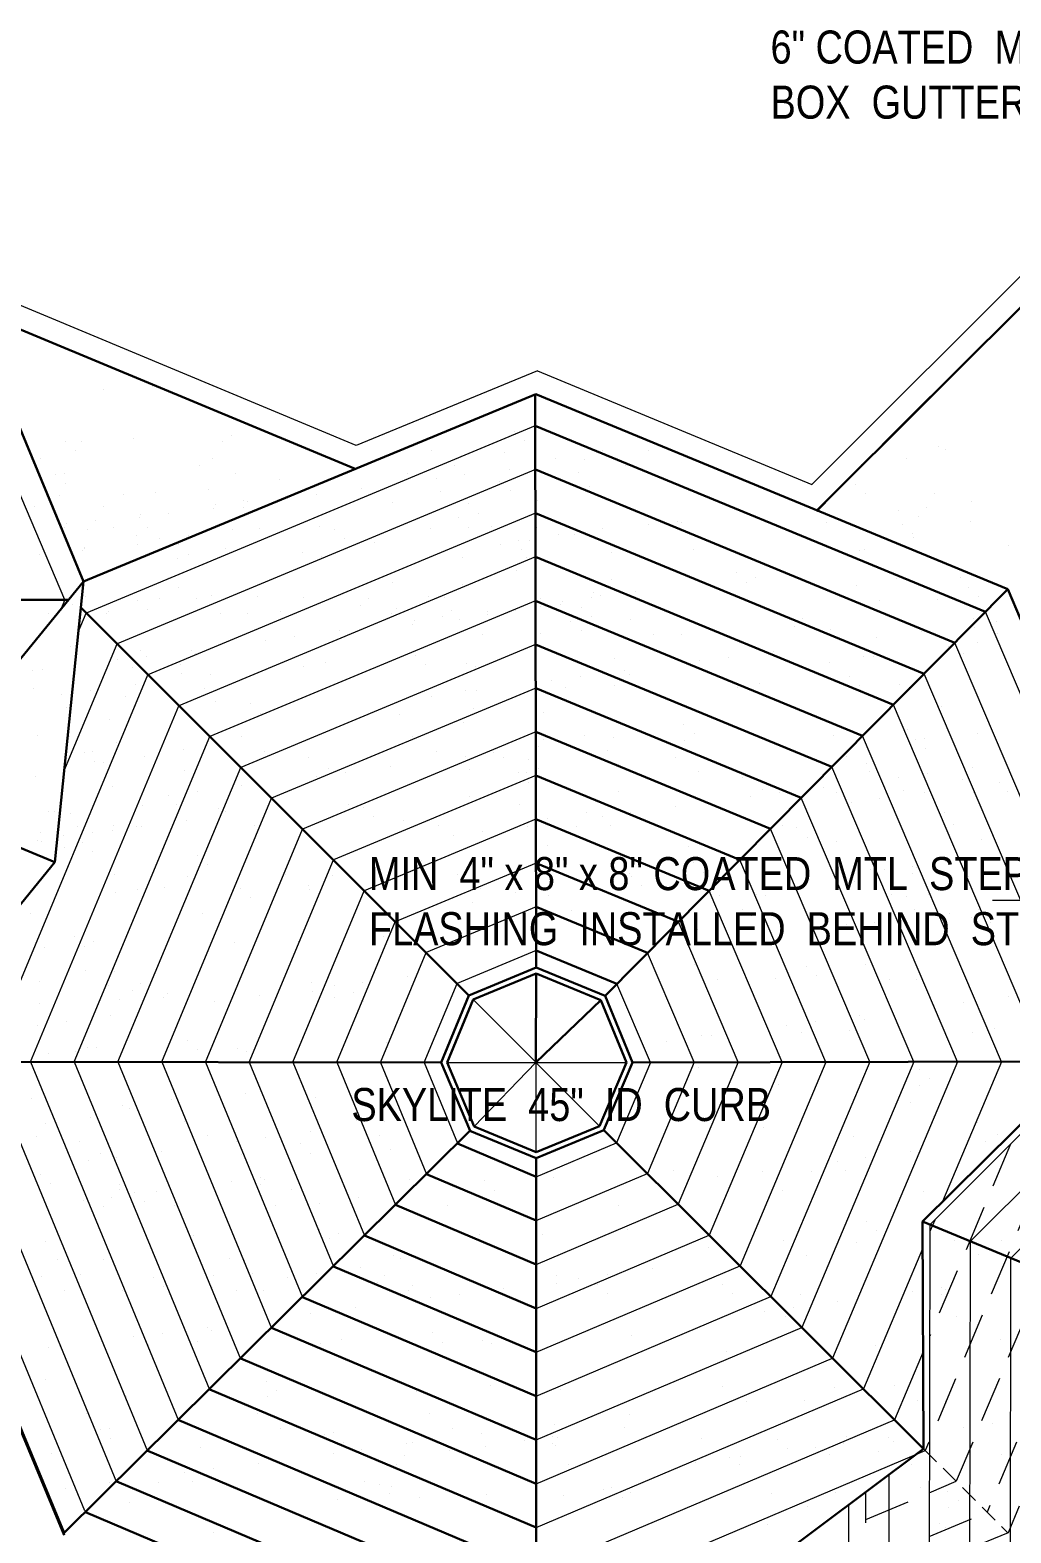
# Model space of a CAD drawing. Header units: inches. Extents: x 12249 to 15396, y 2989 to 4446.
# Drawn here: x 13372.4 to 13639.4, y 3715.7 to 4125.1 of the extents above; entities that cross this region are included whole.
import ezdxf

# ---------------------------------------------------------------- set-up
doc = ezdxf.new("R2010")
doc.units = ezdxf.units.IN
doc.header["$MEASUREMENT"] = 0
doc.linetypes.add('HIDDEN', pattern=[0.375, 0.25, -0.125])
for name, color, linetype, lineweight in [('GUTTER', 7, 'Continuous', 15), ('ROOF LINE', 7, 'Continuous', 30), ('ROOFLINE', 7, 'Continuous', 30)]:
    doc.layers.add(name, color=color, linetype=linetype, lineweight=lineweight)
doc.styles.add('ARCHENT', font='technical.ttf', dxfattribs={"height": 6})
doc.styles.add('ARCHENTLTD', font='technical.ttf', dxfattribs={"height": 0.1875})
doc.dimstyles.new('ARCHENTLTD', dxfattribs={"dimscale": 0.05, "dimtxt": 0.1875, "dimasz": 3, "dimexe": 9, "dimexo": 1, "dimgap": 2.5, "dimtad": 0, "dimdec": 1, "dimzin": 1, "dimdsep": 46, "dimlunit": 4, "dimtxsty": 'ARCHENTLTD', "dimblk": 'ARCHTICK', "dimcen": 6, "dimclrd": 256, "dimclre": 256, "dimclrt": 256, "dimaunit": 1, "dimadec": 0, "dimazin": 0, "dimtfac": 1, "dimtdec": 1, "dimtofl": 0, "dimtmove": 1, "dimatfit": 3, "dimldrblk": 'ARCHTICK', "dimfxl": 1, "dimfrac": 2, "dimtolj": 1, "dimtzin": 0, "dimlwd": 9, "dimlwe": 9, "dimarcsym": 0})

# ---------------------------------------------------------------- blocks, each defined once
blk = doc.blocks.new('_ArchTick')
at = {"color": 0, "linetype": 'ByBlock', "const_width": 0.15}
blk.add_lwpolyline([(-0.5, -0.5), (0.5, 0.5)], dxfattribs=at)

msp = doc.modelspace()

# ---------------------------------------------------------------- linework, layer by layer
at = {"layer": 'GUTTER'}
for p, q in [((13585.26, 4001.37), (13708.09, 4124.18)), ((13461.18, 4011.94), (13360.69, 4053.86)), ((13510.54, 4032.29), (13461.18, 4011.94)), ((13510.54, 4032.29), (13585.26, 4001.37))]:
    msp.add_line(p, q, dxfattribs=at)
at = {"layer": 'ROOF LINE'}
for p, q in [((13586.5, 3994.13), (13710.58, 4118.18)), ((13335.87, 4098.08), (13386.91, 3974.93)), ((13510.06, 4025.96), (13386.91, 3974.93)), ((13510.06, 4025.99), (13638.59, 3972.81)), ((13338.36, 3915.31), (13386.91, 3974.93)), ((13386.91, 3974.93), (13379.11, 3898.45)), ((13642.11, 3964.51), (13638.59, 3972.81)), ((13379.11, 3898.45), (13338.36, 3915.31)), ((13330.6, 3838.91), (13379.11, 3898.45)), ((13491.87, 3862.18), (13510.18, 3869.78)), ((13510.18, 3869.78), (13528.93, 3862.02)), ((13493.02, 3861.03), (13510.18, 3868.16)), ((13510.18, 3868.16), (13527.79, 3860.87)), ((13484.31, 3843.9), (13491.87, 3862.18)), ((13485.93, 3843.89), (13493.02, 3861.03)), ((13527.79, 3860.87), (13534.79, 3843.9)), ((13528.93, 3862.03), (13536.41, 3843.9)), ((13492.17, 3825.3), (13484.3, 3843.9)), ((13493.32, 3826.44), (13485.93, 3843.89)), ((13534.79, 3843.9), (13527.4, 3826.58)), ((13536.42, 3843.9), (13528.58, 3825.51)), ((13615.32, 3800.6), (13659.33, 3844.14)), ((13330.6, 3838.91), (13381.69, 3715.74)), ((13510.18, 3817.83), (13492.16, 3825.29)), ((13510.18, 3819.45), (13493.32, 3826.44)), ((13527.4, 3826.58), (13510.18, 3819.45)), ((13528.63, 3825.46), (13510.18, 3817.83)), ((13615.61, 3738.68), (13615.32, 3800.6)), ((13381.7, 3715.15), (13364.31, 3757.14)), ((13518.36, 3665.83), (13615.58, 3738.63))]:
    msp.add_line(p, q, dxfattribs=at)
at = {"layer": 'ROOF LINE', "color": 93, "lineweight": 9}
for p, q in [((13381.89, 3969.92), (13329.76, 4092.39)), ((13509.95, 4017.33), (13387.67, 3966.31)), ((13509.97, 4005.42), (13396.08, 3957.9)), ((13509.99, 3993.51), (13404.5, 3949.5)), ((13510, 3981.6), (13412.91, 3941.09)), ((13381.89, 3969.92), (13380.88, 3967.52)), ((13510.02, 3969.69), (13421.33, 3932.68)), ((13385.5, 3961.1), (13387.67, 3966.31)), ((13646.44, 3933.87), (13632.49, 3966.66)), ((13381.63, 3923.2), (13396.08, 3957.9)), ((13510.04, 3957.78), (13429.74, 3924.27)), ((13652.53, 3891.49), (13624.13, 3958.21)), ((13360.61, 3844.11), (13404.5, 3949.5)), ((13660.73, 3844.15), (13615.77, 3949.77)), ((13510.06, 3945.86), (13438.15, 3915.86)), ((13372.52, 3844.09), (13412.91, 3941.09)), ((13648.78, 3844.12), (13607.41, 3941.32)), ((13384.43, 3844.07), (13421.33, 3932.68)), ((13510.08, 3933.95), (13446.57, 3907.45)), ((13636.84, 3844.1), (13599.05, 3932.87)), ((13396.33, 3844.05), (13429.74, 3924.27)), ((13510.1, 3922.04), (13454.98, 3899.05)), ((13624.89, 3844.08), (13590.69, 3924.43)), ((13408.24, 3844.03), (13438.15, 3915.86)), ((13612.95, 3844.05), (13582.33, 3915.98)), ((13510.12, 3910.13), (13463.4, 3890.64)), ((13420.15, 3844.01), (13446.57, 3907.45)), ((13601, 3844.03), (13573.97, 3907.53)), ((13432.06, 3843.99), (13454.98, 3899.05)), ((13510.14, 3898.22), (13471.81, 3882.23)), ((13589.06, 3844.01), (13565.61, 3899.09)), ((13443.96, 3843.97), (13463.4, 3890.64)), ((13577.11, 3843.98), (13557.25, 3890.64)), ((13510.15, 3886.31), (13480.23, 3873.82)), ((13705.59, 3888.12), (13617.43, 3799.73)), ((13455.87, 3843.95), (13471.81, 3882.23)), ((13565.17, 3843.96), (13548.89, 3882.19)), ((13710.16, 3877.12), (13628.26, 3795)), ((13467.78, 3843.93), (13480.23, 3873.82)), ((13510.17, 3874.4), (13488.64, 3865.41)), ((13553.22, 3843.94), (13540.53, 3873.75)), ((13479.68, 3843.9), (13488.64, 3865.41)), ((13541.28, 3843.91), (13532.17, 3865.3)), ((13714.72, 3866.12), (13639.27, 3790.46)), ((13336.74, 3844.31), (13387.24, 3721.82)), ((13348.71, 3844.13), (13395.93, 3729.61)), ((13360.61, 3844.11), (13404.37, 3738)), ((13372.52, 3844.09), (13412.81, 3746.39)), ((13384.43, 3844.07), (13421.25, 3754.78)), ((13396.33, 3844.05), (13429.68, 3763.17)), ((13408.24, 3844.03), (13438.12, 3771.56)), ((13420.15, 3844.01), (13446.56, 3779.95)), ((13432.06, 3843.99), (13455, 3788.34)), ((13443.96, 3843.97), (13463.44, 3796.73)), ((13455.87, 3843.95), (13471.88, 3805.12)), ((13467.78, 3843.93), (13480.32, 3813.51)), ((13479.68, 3843.9), (13488.76, 3821.9)), ((13541.28, 3843.91), (13532.06, 3822.04)), ((13553.22, 3843.94), (13540.47, 3813.65)), ((13565.17, 3843.96), (13548.87, 3805.27)), ((13577.11, 3843.98), (13557.28, 3796.88)), ((13589.06, 3844.01), (13565.68, 3788.5)), ((13601, 3844.03), (13574.08, 3780.11)), ((13612.95, 3844.05), (13582.49, 3771.73)), ((13624.89, 3844.08), (13590.89, 3763.34)), ((13636.84, 3844.1), (13620.81, 3806.03)), ((13510.18, 3812.77), (13532.06, 3822.04)), ((13510.18, 3800.82), (13540.47, 3813.65)), ((13510.18, 3788.87), (13548.87, 3805.27)), ((13617.21, 3674.68), (13617.43, 3799.73)), ((13510.18, 3776.92), (13557.28, 3796.88)), ((13628.22, 3679.24), (13628.43, 3795.41)), ((13615.36, 3793.09), (13599.3, 3754.95)), ((13510.18, 3764.98), (13565.68, 3788.5)), ((13639.23, 3683.81), (13639.42, 3790.82)), ((13510.18, 3753.03), (13574.08, 3780.11)), ((13510.18, 3741.08), (13582.49, 3771.73)), ((13510.18, 3729.14), (13590.89, 3763.34)), ((13615.49, 3765.06), (13607.7, 3746.57)), ((13510.18, 3717.19), (13599.3, 3754.95)), ((13510.18, 3705.24), (13607.7, 3746.57)), ((13510.18, 3693.3), (13616.11, 3738.18)), ((13606.2, 3670.11), (13606.31, 3731.73)), ((13595.2, 3665.54), (13595.3, 3723.49))]:
    msp.add_line(p, q, dxfattribs=at)
at = {"layer": 'ROOF LINE', "ltscale": 150}
msp.add_line((13460.86, 4005.58), (13356.09, 4049.28), dxfattribs=at)
at = {"layer": 'ROOF LINE', "color": 93}
for p, q in [((13510.18, 3869.78), (13509.93, 4025.83)), ((13509.95, 4017.33), (13632.49, 3966.66)), ((13509.97, 4005.42), (13624.13, 3958.21)), ((13509.99, 3993.51), (13615.77, 3949.77)), ((13510, 3981.6), (13607.41, 3941.32)), ((13528.93, 3862.03), (13638.47, 3972.7)), ((13233.69, 3969.63), (13382.83, 3969.92)), ((13491.87, 3862.18), (13386.18, 3967.8)), ((13510.02, 3969.69), (13599.05, 3932.87)), ((13510.04, 3957.78), (13590.69, 3924.43)), ((13510.06, 3945.86), (13582.33, 3915.98)), ((13510.08, 3933.95), (13573.97, 3907.53)), ((13510.1, 3922.04), (13565.61, 3899.09)), ((13510.12, 3910.13), (13557.25, 3890.64)), ((13510.14, 3898.22), (13548.89, 3882.19)), ((13510.14, 3898.22), (13548.89, 3882.19)), ((13510.15, 3886.31), (13540.53, 3873.75)), ((13510.17, 3874.4), (13532.17, 3865.3)), ((13484.3, 3843.9), (13334.79, 3844.06)), ((13536.42, 3843.9), (13659.33, 3844.14)), ((13492.2, 3825.33), (13381.69, 3715.74)), ((13528.63, 3825.46), (13615.62, 3738.67)), ((13510.18, 3812.77), (13488.72, 3821.86)), ((13510.18, 3817.83), (13510.18, 3662.41)), ((13510.18, 3800.82), (13480.29, 3813.49)), ((13510.18, 3788.87), (13471.87, 3805.11)), ((13729.16, 3753.38), (13615.32, 3800.6)), ((13510.18, 3776.92), (13463.44, 3796.73)), ((13510.18, 3764.98), (13455.02, 3788.36)), ((13510.18, 3753.03), (13446.59, 3779.98)), ((13510.18, 3741.08), (13438.17, 3771.6)), ((13510.18, 3729.14), (13429.74, 3763.23)), ((13510.18, 3717.19), (13421.32, 3754.85)), ((13510.18, 3705.24), (13412.89, 3746.47)), ((13510.18, 3693.3), (13404.47, 3738.1)), ((13510.18, 3681.35), (13396.04, 3729.72)), ((13510.18, 3669.4), (13387.45, 3721.42))]:
    msp.add_line(p, q, dxfattribs=at)
at = {"layer": 'ROOF LINE', "color": 5}
for p, q in [((13510.18, 3868.16), (13510.13, 3843.89)), ((13510.13, 3843.89), (13527.79, 3860.87))]:
    msp.add_line(p, q, dxfattribs=at)
at = {"layer": 'ROOF LINE', "color": 5, "lineweight": 9}
for p, q in [((13493.02, 3861.03), (13527.4, 3826.58)), ((13485.93, 3843.89), (13534.79, 3843.89))]:
    msp.add_line(p, q, dxfattribs=at)
at = {"layer": 'ROOF LINE', "linetype": 'HIDDEN', "lineweight": 9, "ltscale": 50}
for p, q in [((13691.86, 3844.34), (13638.67, 3715.79)), ((13639.33, 3821.68), (13617.38, 3769.55)), ((13599.87, 3699.71), (13599.91, 3726.9)), ((13638.67, 3715.79), (13599.87, 3699.71))]:
    msp.add_line(p, q, dxfattribs=at)
at = {"layer": 'ROOF LINE', "color": 4, "lineweight": 9}
for p, q in [((13493.32, 3826.44), (13510.13, 3843.89)), ((13510.13, 3843.89), (13510.13, 3819.45))]:
    msp.add_line(p, q, dxfattribs=at)
at = {"layer": 'ROOF LINE', "color": 7, "linetype": 'HIDDEN', "lineweight": 9, "ltscale": 50}
for p, q in [((13660.73, 3844.15), (13616.11, 3738.18)), ((13672.67, 3844.17), (13624.51, 3729.8)), ((13684.62, 3844.19), (13632.92, 3721.41)), ((13599.9, 3719.37), (13624.51, 3729.8)), ((13599.88, 3707.41), (13632.92, 3721.41))]:
    msp.add_line(p, q, dxfattribs=at)
at = {"layer": 'ROOF LINE', "color": 7, "lineweight": 9}
msp.add_line((13618.68, 3800.97), (13617.43, 3798.01), dxfattribs=at)
at = {"layer": 'ROOF LINE', "color": 7, "linetype": 'HIDDEN', "lineweight": 9, "ltscale": 20}
msp.add_line((13615.62, 3738.67), (13638.63, 3715.71), dxfattribs=at)
at = {"layer": 'ROOFLINE', "linetype": 'HIDDEN', "ltscale": 150}
msp.add_line((13710.58, 4118.16), (13586.49, 3994.11), dxfattribs=at)
at = {"layer": 'ROOFLINE', "color": 7, "linetype": 'Continuous', "lineweight": 25, "ltscale": 100}
for p, q in [((13392.35, 4027.32), (13392.35, 4027.32)), ((13405.65, 4027.96), (13405.65, 4027.96)), ((13382.02, 4013.03), (13382.02, 4013.03)), ((13386.31, 4013.12), (13386.31, 4013.12)), ((13400.68, 4013.96), (13400.68, 4013.96)), ((13424.68, 4012.93), (13424.68, 4012.93)), ((13427.24, 4014.73), (13427.24, 4014.73)), ((13485.38, 4015.94), (13485.38, 4015.94)), ((13504.21, 4015.76), (13504.21, 4015.76)), ((13504.46, 4014.89), (13504.46, 4014.89)), ((13506.97, 4013.23), (13506.97, 4013.23)), ((13375.37, 4008.3), (13375.37, 4008.3)), ((13384.79, 4010.5), (13384.79, 4010.5)), ((13422.08, 4008.38), (13422.08, 4008.38)), ((13481.56, 4010.57), (13481.56, 4010.57)), ((13501.62, 4009.98), (13501.62, 4009.98)), ((13515.5, 4008.55), (13515.5, 4008.55)), ((13523.34, 4008.23), (13523.34, 4008.23)), ((13528.27, 4010.65), (13528.27, 4010.65)), ((13540.88, 4010.49), (13540.88, 4010.49)), ((13610.88, 4008.37), (13610.88, 4008.37)), ((13619.76, 4011.76), (13619.76, 4011.76)), ((13621.7, 4010.82), (13621.7, 4010.82)), ((13379.38, 4004.1), (13379.38, 4004.1)), ((13381.69, 4004.27), (13381.69, 4004.27)), ((13418.48, 4006.4), (13418.48, 4006.4)), ((13428.4, 4004.35), (13428.4, 4004.35)), ((13475.12, 4004.44), (13475.12, 4004.44)), ((13487.88, 4006.54), (13487.88, 4006.54)), ((13490.78, 4003.94), (13490.78, 4003.94)), ((13502.97, 4005.55), (13502.97, 4005.55)), ((13521.83, 4004.52), (13521.83, 4004.52)), ((13534.6, 4006.62), (13534.6, 4006.62)), ((13598.68, 4006.76), (13598.68, 4006.76)), ((13382.15, 4001.57), (13382.15, 4001.57)), ((13420.96, 3999.9), (13420.96, 3999.9)), ((13440.29, 4002.77), (13440.29, 4002.77)), ((13462.59, 4000.23), (13462.59, 4000.23)), ((13482.97, 4002.92), (13482.97, 4002.92)), ((13500.31, 4002.26), (13500.31, 4002.26)), ((13524.74, 4000.83), (13524.74, 4000.83)), ((13597.11, 4001.46), (13597.11, 4001.46)), ((13380.45, 3998.44), (13380.45, 3998.44)), ((13397.84, 3998.54), (13397.84, 3998.54)), ((13406.59, 3999.05), (13406.59, 3999.05)), ((13422.77, 3995.93), (13422.77, 3995.93)), ((13430.58, 3996.96), (13430.58, 3996.96)), ((13431.73, 3996.58), (13431.73, 3996.58)), ((13442.59, 3997.6), (13442.59, 3997.6)), ((13445.86, 3999.56), (13445.86, 3999.56)), ((13450.4, 3998.63), (13450.4, 3998.63)), ((13471.14, 3996.49), (13471.14, 3996.49)), ((13484.23, 3999.37), (13484.23, 3999.37)), ((13491.75, 3996.06), (13491.75, 3996.06)), ((13503.08, 3999.72), (13503.08, 3999.72)), ((13510.41, 3996.99), (13510.41, 3996.99)), ((13599.88, 3998.93), (13599.88, 3998.93)), ((13618.54, 3998.78), (13618.54, 3998.78)), ((13628.68, 3996.81), (13628.68, 3996.81)), ((13373.59, 3995.37), (13373.59, 3995.37)), ((13390.2, 3991.64), (13390.2, 3991.64)), ((13392.26, 3995.22), (13392.26, 3995.22)), ((13402.21, 3992.29), (13402.21, 3992.29)), ((13402.39, 3993.25), (13402.39, 3993.25)), ((13410.02, 3993.31), (13410.02, 3993.31)), ((13422.22, 3994.92), (13422.22, 3994.92)), ((13430.63, 3995.03), (13430.63, 3995.03)), ((13488.92, 3992.29), (13488.92, 3992.29)), ((13494.52, 3993.53), (13494.52, 3993.53)), ((13608.68, 3994.17), (13608.68, 3994.17)), ((13614.36, 3992.74), (13614.36, 3992.74)), ((13616.49, 3995.2), (13616.49, 3995.2)), ((13381.84, 3989.6), (13381.84, 3989.6)), ((13382.39, 3990.61), (13382.39, 3990.61)), ((13388.07, 3989.18), (13388.07, 3989.18)), ((13395.2, 3989.61), (13395.2, 3989.61)), ((13404.46, 3989.76), (13404.46, 3989.76)), ((13415.43, 3987.54), (13415.43, 3987.54)), ((13427.63, 3989.15), (13427.63, 3989.15)), ((13434.78, 3989.26), (13434.78, 3989.26)), ((13451.18, 3989.84), (13451.18, 3989.84)), ((13455.22, 3989.09), (13455.22, 3989.09)), ((13481.5, 3989.35), (13481.5, 3989.35)), ((13491.68, 3989.75), (13491.68, 3989.75)), ((13497.89, 3989.93), (13497.89, 3989.93)), ((13510.35, 3989.6), (13510.35, 3989.6)), ((13516.13, 3987.77), (13516.13, 3987.77)), ((13520.49, 3987.63), (13520.49, 3987.63)), ((13528.21, 3989.43), (13528.21, 3989.43)), ((13540.86, 3990.31), (13540.86, 3990.31)), ((13548.67, 3991.34), (13548.67, 3991.34)), ((13548.72, 3989.42), (13548.72, 3989.42)), ((13549.83, 3990.96), (13549.83, 3990.96)), ((13589.24, 3990.88), (13589.24, 3990.88)), ((13609.85, 3990.44), (13609.85, 3990.44)), ((13612.61, 3987.91), (13612.61, 3987.91)), ((13628.5, 3991.38), (13628.5, 3991.38)), ((13386.64, 3983.41), (13386.64, 3983.41)), ((13387.25, 3984.22), (13387.25, 3984.22)), ((13387.25, 3983.83), (13387.25, 3983.83)), ((13401.5, 3987.38), (13401.5, 3987.38)), ((13401.62, 3985.06), (13401.62, 3985.06)), ((13407.62, 3986.51), (13407.62, 3986.51)), ((13412.77, 3984.86), (13412.77, 3984.86)), ((13425.63, 3984.03), (13425.63, 3984.03)), ((13457.98, 3986.56), (13457.98, 3986.56)), ((13466.14, 3985.49), (13466.14, 3985.49)), ((13500.49, 3985), (13500.49, 3985)), ((13505.4, 3985.99), (13505.4, 3985.99)), ((13506.17, 3983.56), (13506.17, 3983.56)), ((13508.29, 3986.02), (13508.29, 3986.02)), ((13552.88, 3983.65), (13552.88, 3983.65)), ((13599.59, 3983.73), (13599.59, 3983.73)), ((13612.93, 3986.97), (13612.93, 3986.97)), ((13638.83, 3984.71), (13638.83, 3984.71)), ((13375.05, 3982.22), (13375.05, 3982.22)), ((13407.82, 3983.35), (13407.82, 3983.35)), ((13412.54, 3981.15), (13412.54, 3981.15)), ((13415.53, 3982.32), (13415.53, 3982.32)), ((13446.66, 3982.9), (13446.66, 3982.9)), ((13449.43, 3980.36), (13449.43, 3980.36)), ((13451.8, 3981.66), (13451.8, 3981.66)), ((13490.18, 3981.47), (13490.18, 3981.47)), ((13507.57, 3981.57), (13507.57, 3981.57)), ((13530.69, 3982.93), (13530.69, 3982.93)), ((13598.31, 3983.25), (13598.31, 3983.25)), ((13410.13, 3975.93), (13410.13, 3975.93)), ((13504.73, 3977.8), (13504.73, 3977.8)), ((13530.63, 3975.54), (13530.63, 3975.54)), ((13564.76, 3977.28), (13564.76, 3977.28)), ((13569.9, 3976.04), (13569.9, 3976.04)), ((13608.27, 3975.85), (13608.27, 3975.85)), ((13625.66, 3975.95), (13625.66, 3975.95)), ((13412.89, 3973.39), (13412.89, 3973.39)), ((13471.03, 3974.6), (13471.03, 3974.6)), ((13490.12, 3974.08), (13490.12, 3974.08)), ((13525.69, 3971.93), (13525.69, 3971.93)), ((13537.35, 3972.18), (13537.35, 3972.18)), ((13567.52, 3974.75), (13567.52, 3974.75)), ((13597.38, 3973.71), (13597.38, 3973.71)), ((13627.86, 3973.29), (13627.86, 3973.29)), ((13381.39, 3969.54), (13381.39, 3969.54)), ((13383.88, 3968.76), (13383.88, 3968.76)), ((13387.48, 3970.74), (13387.48, 3970.74)), ((13401.57, 3969.73), (13401.57, 3969.73)), ((13404.33, 3967.2), (13404.33, 3967.2)), ((13407.54, 3970.15), (13407.54, 3970.15)), ((13417.8, 3970.24), (13417.8, 3970.24)), ((13421.9, 3971), (13421.9, 3971)), ((13434.19, 3970.82), (13434.19, 3970.82)), ((13446.8, 3970.65), (13446.8, 3970.65)), ((13462.48, 3968.41), (13462.48, 3968.41)), ((13464.51, 3970.32), (13464.51, 3970.32)), ((13472.09, 3967.59), (13472.09, 3967.59)), ((13480.9, 3970.91), (13480.9, 3970.91)), ((13485.17, 3970.47), (13485.17, 3970.47)), ((13511.23, 3970.41), (13511.23, 3970.41)), ((13511.35, 3968.09), (13511.35, 3968.09)), ((13516.8, 3968.53), (13516.8, 3968.53)), ((13517.35, 3969.54), (13517.35, 3969.54)), ((13522.5, 3967.89), (13522.5, 3967.89)), ((13525.16, 3970.57), (13525.16, 3970.57)), ((13527.62, 3970.99), (13527.62, 3970.99)), ((13603.7, 3969.68), (13603.7, 3969.68)), ((13619.49, 3969.88), (13619.49, 3969.88)), ((13630.62, 3970.76), (13630.62, 3970.76)), ((13377.41, 3966.12), (13377.41, 3966.12)), ((13393.2, 3966.32), (13393.2, 3966.32)), ((13393.81, 3966.71), (13393.81, 3966.71)), ((13424.13, 3966.21), (13424.13, 3966.21)), ((13431.57, 3966.13), (13431.57, 3966.13)), ((13440.52, 3966.79), (13440.52, 3966.79)), ((13470.84, 3966.29), (13470.84, 3966.29)), ((13476.42, 3963.22), (13476.42, 3963.22)), ((13476.98, 3964.23), (13476.98, 3964.23)), ((13484.78, 3965.26), (13484.78, 3965.26)), ((13487.23, 3966.88), (13487.23, 3966.88)), ((13489.18, 3964.54), (13489.18, 3964.54)), ((13496.8, 3965.9), (13496.8, 3965.9)), ((13496.98, 3966.86), (13496.98, 3966.86)), ((13504.61, 3966.93), (13504.61, 3966.93)), ((13517.55, 3966.38), (13517.55, 3966.38)), ((13519.66, 3964.11), (13519.66, 3964.11)), ((13525.26, 3965.36), (13525.26, 3965.36)), ((13535.9, 3964.62), (13535.9, 3964.62)), ((13582.61, 3964.71), (13582.61, 3964.71)), ((13629.32, 3964.79), (13629.32, 3964.79)), ((13635.45, 3963.93), (13635.45, 3963.93)), ((13436.6, 3958.91), (13436.6, 3958.91)), ((13444.41, 3959.94), (13444.41, 3959.94)), ((13456.6, 3961.55), (13456.6, 3961.55)), ((13495.51, 3960.51), (13495.51, 3960.51)), ((13511.3, 3960.7), (13511.3, 3960.7)), ((13522.43, 3961.58), (13522.43, 3961.58)), ((13542.22, 3960.59), (13542.22, 3960.59)), ((13549.67, 3960.52), (13549.67, 3960.52)), ((13580.57, 3962.79), (13580.57, 3962.79)), ((13588.93, 3960.68), (13588.93, 3960.68)), ((13590.18, 3961.97), (13590.18, 3961.97)), ((13602.88, 3959.64), (13602.88, 3959.64)), ((13615.07, 3961.24), (13615.07, 3961.24)), ((13629.45, 3962.48), (13629.45, 3962.48)), ((13635.65, 3960.76), (13635.65, 3960.76)), ((13383.49, 3957.2), (13383.49, 3957.2)), ((13402.57, 3956.16), (13402.57, 3956.16)), ((13416.22, 3956.23), (13416.22, 3956.23)), ((13417.38, 3955.24), (13417.38, 3955.24)), ((13574.7, 3955.93), (13574.7, 3955.93)), ((13595.07, 3958.61), (13595.07, 3958.61)), ((13622.51, 3957.16), (13622.51, 3957.16)), ((13626.47, 3955.18), (13626.47, 3955.18)), ((13630.32, 3958.18), (13630.32, 3958.18)), ((13372.97, 3950.79), (13372.97, 3950.79)), ((13375.85, 3950.91), (13375.85, 3950.91)), ((13396.22, 3953.6), (13396.22, 3953.6)), ((13400.19, 3951.62), (13400.19, 3951.62)), ((13404.03, 3954.62), (13404.03, 3954.62)), ((13413.49, 3952.25), (13413.49, 3952.25)), ((13446.9, 3951.7), (13446.9, 3951.7)), ((13452.75, 3952.75), (13452.75, 3952.75)), ((13477.41, 3954.72), (13477.41, 3954.72)), ((13480.17, 3952.19), (13480.17, 3952.19)), ((13491.12, 3952.57), (13491.12, 3952.57)), ((13493.61, 3951.79), (13493.61, 3951.79)), ((13531.63, 3954.03), (13531.63, 3954.03)), ((13554.69, 3953.3), (13554.69, 3953.3)), ((13562.5, 3954.32), (13562.5, 3954.32)), ((13589.94, 3952.87), (13589.94, 3952.87)), ((13599.26, 3954.35), (13599.26, 3954.35)), ((13602.13, 3954.47), (13602.13, 3954.47)), ((13401.08, 3946.81), (13401.08, 3946.81)), ((13413.61, 3949.82), (13413.61, 3949.82)), ((13421.45, 3949.5), (13421.45, 3949.5)), ((13514.32, 3947.98), (13514.32, 3947.98)), ((13522.12, 3949.01), (13522.12, 3949.01)), ((13531.58, 3946.64), (13531.58, 3946.64)), ((13534.32, 3950.61), (13534.32, 3950.61)), ((13535.48, 3949.62), (13535.48, 3949.62)), ((13570.84, 3947.14), (13570.84, 3947.14)), ((13595.5, 3949.11), (13595.5, 3949.11)), ((13598.26, 3946.57), (13598.26, 3946.57)), ((13609.21, 3946.95), (13609.21, 3946.95)), ((13373.22, 3945.7), (13373.22, 3945.7)), ((13381.08, 3944.18), (13381.08, 3944.18)), ((13388.88, 3945.21), (13388.88, 3945.21)), ((13398.42, 3943.52), (13398.42, 3943.52)), ((13419.94, 3945.79), (13419.94, 3945.79)), ((13481.75, 3943.69), (13481.75, 3943.69)), ((13491.07, 3945.18), (13491.07, 3945.18)), ((13493.94, 3945.3), (13493.94, 3945.3)), ((13518.28, 3946), (13518.28, 3946)), ((13564.99, 3946.08), (13564.99, 3946.08)), ((13598.58, 3945.63), (13598.58, 3945.63)), ((13611.71, 3946.17), (13611.71, 3946.17)), ((13382.34, 3940.63), (13382.34, 3940.63)), ((13401.19, 3940.99), (13401.19, 3940.99)), ((13422.85, 3942.09), (13422.85, 3942.09)), ((13432.31, 3941.56), (13432.31, 3941.56)), ((13435.08, 3939.03), (13435.08, 3939.03)), ((13473.03, 3938.69), (13473.03, 3938.69)), ((13493.22, 3940.23), (13493.22, 3940.23)), ((13512.3, 3939.19), (13512.3, 3939.19)), ((13620.43, 3940.97), (13620.43, 3940.97)), ((13394.15, 3937.41), (13394.15, 3937.41)), ((13432.52, 3937.23), (13432.52, 3937.23)), ((13490.39, 3936.46), (13490.39, 3936.46)), ((13550.41, 3935.94), (13550.41, 3935.94)), ((13609.49, 3936.15), (13609.49, 3936.15)), ((13611.31, 3934.62), (13611.31, 3934.62)), ((13374.55, 3933.04), (13374.55, 3933.04)), ((13383.2, 3932.59), (13383.2, 3932.59)), ((13396, 3931.19), (13396, 3931.19)), ((13429.92, 3932.68), (13429.92, 3932.68)), ((13476.63, 3932.76), (13476.63, 3932.76)), ((13512.24, 3931.8), (13512.24, 3931.8)), ((13523.34, 3932.85), (13523.34, 3932.85)), ((13531.18, 3932.53), (13531.18, 3932.53)), ((13550.61, 3931.61), (13550.61, 3931.61)), ((13553.17, 3933.41), (13553.17, 3933.41)), ((13591.13, 3933.07), (13591.13, 3933.07)), ((13613.51, 3931.95), (13613.51, 3931.95)), ((13615.82, 3932.12), (13615.82, 3932.12)), ((13630.39, 3933.57), (13630.39, 3933.57)), ((13387.22, 3928.39), (13387.22, 3928.39)), ((13389.53, 3928.56), (13389.53, 3928.56)), ((13403.51, 3927.26), (13403.51, 3927.26)), ((13414.24, 3929.03), (13414.24, 3929.03)), ((13436.24, 3928.65), (13436.24, 3928.65)), ((13448.13, 3927.07), (13448.13, 3927.07)), ((13482.95, 3928.73), (13482.95, 3928.73)), ((13490.81, 3927.21), (13490.81, 3927.21)), ((13498.61, 3928.24), (13498.61, 3928.24)), ((13501.3, 3926.98), (13501.3, 3926.98)), ((13508.15, 3926.55), (13508.15, 3926.55)), ((13510.81, 3929.85), (13510.81, 3929.85)), ((13529.67, 3928.82), (13529.67, 3928.82)), ((13548.01, 3927.06), (13548.01, 3927.06)), ((13594.72, 3927.15), (13594.72, 3927.15)), ((13616.27, 3929.42), (13616.27, 3929.42)), ((13389.99, 3925.86), (13389.99, 3925.86)), ((13392.35, 3925.48), (13392.35, 3925.48)), ((13414.43, 3923.35), (13414.43, 3923.35)), ((13453.69, 3923.85), (13453.69, 3923.85)), ((13458.24, 3922.92), (13458.24, 3922.92)), ((13470.43, 3924.53), (13470.43, 3924.53)), ((13492.07, 3923.67), (13492.07, 3923.67)), ((13505.32, 3922.78), (13505.32, 3922.78)), ((13507.62, 3922.95), (13507.62, 3922.95)), ((13510.91, 3924.02), (13510.91, 3924.02)), ((13532.58, 3925.13), (13532.58, 3925.13)), ((13554.34, 3923.03), (13554.34, 3923.03)), ((13600.2, 3925.45), (13600.2, 3925.45)), ((13601.05, 3923.12), (13601.05, 3923.12)), ((13616.71, 3922.62), (13616.71, 3922.62)), ((13628.9, 3924.23), (13628.9, 3924.23)), ((13373.92, 3921.89), (13373.92, 3921.89)), ((13394.83, 3918.97), (13394.83, 3918.97)), ((13430.05, 3919.21), (13430.05, 3919.21)), ((13450.43, 3921.9), (13450.43, 3921.9)), ((13508.08, 3920.24), (13508.08, 3920.24)), ((13566.22, 3921.45), (13566.22, 3921.45)), ((13571.79, 3918.23), (13571.79, 3918.23)), ((13588.53, 3918.91), (13588.53, 3918.91)), ((13608.9, 3921.59), (13608.9, 3921.59)), ((13610.16, 3918.05), (13610.16, 3918.05)), ((13626.24, 3920.94), (13626.24, 3920.94)), ((13629.01, 3918.4), (13629.01, 3918.4)), ((13636.34, 3920.14), (13636.34, 3920.14)), ((13389.68, 3913.9), (13389.68, 3913.9)), ((13403.04, 3913.9), (13403.04, 3913.9)), ((13410.05, 3916.58), (13410.05, 3916.58)), ((13412.3, 3914.06), (13412.3, 3914.06)), ((13417.86, 3917.61), (13417.86, 3917.61)), ((13459.01, 3914.14), (13459.01, 3914.14)), ((13492.01, 3916.27), (13492.01, 3916.27)), ((13505.72, 3914.23), (13505.72, 3914.23)), ((13532.52, 3917.73), (13532.52, 3917.73)), ((13568.52, 3916.28), (13568.52, 3916.28)), ((13576.33, 3917.31), (13576.33, 3917.31)), ((13591.88, 3917.53), (13591.88, 3917.53)), ((13595.96, 3914.82), (13595.96, 3914.82)), ((13603.77, 3915.85), (13603.77, 3915.85)), ((13615.96, 3917.46), (13615.96, 3917.46)), ((13629.32, 3917.46), (13629.32, 3917.46)), ((13638.59, 3917.62), (13638.59, 3917.62)), ((13377.48, 3912.29), (13377.48, 3912.29)), ((13379.01, 3912.17), (13379.01, 3912.17)), ((13383.28, 3911.73), (13383.28, 3911.73)), ((13414.91, 3909.8), (13414.91, 3909.8)), ((13423.79, 3913.19), (13423.79, 3913.19)), ((13425.73, 3912.25), (13425.73, 3912.25)), ((13463.06, 3913.39), (13463.06, 3913.39)), ((13465.82, 3910.85), (13465.82, 3910.85)), ((13473.98, 3909.79), (13473.98, 3909.79)), ((13513.24, 3910.29), (13513.24, 3910.29)), ((13523.96, 3912.06), (13523.96, 3912.06)), ((13528.15, 3910.96), (13528.15, 3910.96)), ((13535.95, 3911.99), (13535.95, 3911.99)), ((13548.15, 3913.6), (13548.15, 3913.6)), ((13621.38, 3912.07), (13621.38, 3912.07)), ((13375.37, 3906.45), (13375.37, 3906.45)), ((13385.34, 3908.14), (13385.34, 3908.14)), ((13389.3, 3906.61), (13389.3, 3906.61)), ((13394.91, 3907.16), (13394.91, 3907.16)), ((13395.09, 3908.51), (13395.09, 3908.51)), ((13401.5, 3908.22), (13401.5, 3908.22)), ((13402.71, 3908.19), (13402.71, 3908.19)), ((13433.46, 3908.33), (13433.46, 3908.33)), ((13483.68, 3908.35), (13483.68, 3908.35)), ((13487.77, 3905.65), (13487.77, 3905.65)), ((13495.58, 3906.68), (13495.58, 3906.68)), ((13507.77, 3908.28), (13507.77, 3908.28)), ((13521.13, 3908.29), (13521.13, 3908.29)), ((13530.4, 3908.44), (13530.4, 3908.44)), ((13577.11, 3908.52), (13577.11, 3908.52)), ((13581.15, 3907.77), (13581.15, 3907.77)), ((13623.82, 3908.61), (13623.82, 3908.61)), ((13374.53, 3904.48), (13374.53, 3904.48)), ((13375.5, 3904.14), (13375.5, 3904.14)), ((13381.5, 3905.59), (13381.5, 3905.59)), ((13381.7, 3902.42), (13381.7, 3902.42)), ((13386.64, 3903.93), (13386.64, 3903.93)), ((13513.19, 3902.89), (13513.19, 3902.89)), ((13551.56, 3902.71), (13551.56, 3902.71)), ((13583.92, 3905.24), (13583.92, 3905.24)), ((13592.07, 3904.17), (13592.07, 3904.17)), ((13631.34, 3904.67), (13631.34, 3904.67)), ((13389.41, 3901.4), (13389.41, 3901.4)), ((13417.97, 3900.22), (13417.97, 3900.22)), ((13420.73, 3897.69), (13420.73, 3897.69)), ((13478.87, 3898.9), (13478.87, 3898.9)), ((13552.93, 3898.31), (13552.93, 3898.31)), ((13621.6, 3898.59), (13621.6, 3898.59)), ((13395.32, 3895.03), (13395.32, 3895.03)), ((13415.37, 3894.45), (13415.37, 3894.45)), ((13442.03, 3895.12), (13442.03, 3895.12)), ((13454.64, 3894.95), (13454.64, 3894.95)), ((13488.74, 3895.2), (13488.74, 3895.2)), ((13493.01, 3894.76), (13493.01, 3894.76)), ((13533.52, 3896.22), (13533.52, 3896.22)), ((13535.45, 3895.29), (13535.45, 3895.29)), ((13536.06, 3894.61), (13536.06, 3894.61)), ((13555.69, 3895.78), (13555.69, 3895.78)), ((13574.36, 3895.62), (13574.36, 3895.62)), ((13584.5, 3893.65), (13584.5, 3893.65)), ((13601.15, 3896.55), (13601.15, 3896.55)), ((13604.87, 3896.33), (13604.87, 3896.33)), ((13612.68, 3897.36), (13612.68, 3897.36)), ((13612.73, 3895.44), (13612.73, 3895.44)), ((13613.83, 3896.98), (13613.83, 3896.98)), ((13627.93, 3894.56), (13627.93, 3894.56)), ((13374.86, 3892.99), (13374.86, 3892.99)), ((13395.78, 3890.07), (13395.78, 3890.07)), ((13401.64, 3891), (13401.64, 3891)), ((13408.97, 3891.68), (13408.97, 3891.68)), ((13429.58, 3891.25), (13429.58, 3891.25)), ((13448.23, 3892.18), (13448.23, 3892.18)), ((13448.36, 3891.09), (13448.36, 3891.09)), ((13495.07, 3891.17), (13495.07, 3891.17)), ((13504.64, 3890.2), (13504.64, 3890.2)), ((13512.44, 3891.22), (13512.44, 3891.22)), ((13513.41, 3889.41), (13513.41, 3889.41)), ((13524.64, 3892.83), (13524.64, 3892.83)), ((13538.83, 3892.07), (13538.83, 3892.07)), ((13560.12, 3889.5), (13560.12, 3889.5)), ((13564.5, 3891.02), (13564.5, 3891.02)), ((13570.17, 3889.58), (13570.17, 3889.58)), ((13572.3, 3892.05), (13572.3, 3892.05)), ((13572.73, 3889.33), (13572.73, 3889.33)), ((13596.97, 3893.28), (13596.97, 3893.28)), ((13606.84, 3889.58), (13606.84, 3889.58)), ((13616.89, 3889.67), (13616.89, 3889.67)), ((13432.34, 3888.71), (13432.34, 3888.71)), ((13484.26, 3887.51), (13484.26, 3887.51)), ((13492.96, 3887.37), (13492.96, 3887.37)), ((13519.74, 3885.38), (13519.74, 3885.38)), ((13533.47, 3888.83), (13533.47, 3888.83)), ((13566.45, 3885.47), (13566.45, 3885.47)), ((13611.1, 3889.15), (13611.1, 3889.15)), ((13613.16, 3885.55), (13613.16, 3885.55)), ((13630.54, 3885.61), (13630.54, 3885.61)), ((13372.61, 3884.45), (13372.61, 3884.45)), ((13419.32, 3884.53), (13419.32, 3884.53)), ((13466.03, 3884.62), (13466.03, 3884.62)), ((13568.74, 3883.82), (13568.74, 3883.82)), ((13594.64, 3881.56), (13594.64, 3881.56)), ((13602.36, 3881.9), (13602.36, 3881.9)), ((13622.73, 3884.58), (13622.73, 3884.58)), ((13628.76, 3883.3), (13628.76, 3883.3)), ((13633.91, 3882.06), (13633.91, 3882.06)), ((13384.49, 3878.08), (13384.49, 3878.08)), ((13468.51, 3878.11), (13468.51, 3878.11)), ((13554.13, 3880.1), (13554.13, 3880.1)), ((13631.53, 3880.77), (13631.53, 3880.77)), ((13376.44, 3875.23), (13376.44, 3875.23)), ((13387.25, 3875.55), (13387.25, 3875.55)), ((13389.63, 3876.84), (13389.63, 3876.84)), ((13428, 3876.66), (13428, 3876.66)), ((13445.39, 3876.75), (13445.39, 3876.75)), ((13387.49, 3868.89), (13387.49, 3868.89)), ((13553.19, 3870.56), (13553.19, 3870.56)), ((13583.67, 3870.14), (13583.67, 3870.14)), ((13599.9, 3870.64), (13599.9, 3870.64)), ((13374.95, 3865.89), (13374.95, 3865.89)), ((13393.81, 3864.86), (13393.81, 3864.86)), ((13395.33, 3868.57), (13395.33, 3868.57)), ((13402.34, 3865.51), (13402.34, 3865.51)), ((13449.05, 3865.59), (13449.05, 3865.59)), ((13455.18, 3864.73), (13455.18, 3864.73)), ((13462.99, 3865.76), (13462.99, 3865.76)), ((13475.18, 3867.36), (13475.18, 3867.36)), ((13559.52, 3866.53), (13559.52, 3866.53)), ((13575.31, 3866.72), (13575.31, 3866.72)), ((13586.44, 3867.6), (13586.44, 3867.6)), ((13606.23, 3866.61), (13606.23, 3866.61)), ((13613.68, 3866.54), (13613.68, 3866.54)), ((13396.72, 3861.17), (13396.72, 3861.17)), ((13400.3, 3863.59), (13400.3, 3863.59)), ((13408.66, 3861.48), (13408.66, 3861.48)), ((13409.91, 3862.78), (13409.91, 3862.78)), ((13434.8, 3862.05), (13434.8, 3862.05)), ((13449.18, 3863.28), (13449.18, 3863.28)), ((13455.38, 3861.56), (13455.38, 3861.56)), ((13460.32, 3863.07), (13460.32, 3863.07)), ((13638.7, 3861.95), (13638.7, 3861.95)), ((13375.06, 3860.06), (13375.06, 3860.06)), ((13394.43, 3856.73), (13394.43, 3856.73)), ((13414.8, 3859.41), (13414.8, 3859.41)), ((13422.61, 3860.44), (13422.61, 3860.44)), ((13463.09, 3860.54), (13463.09, 3860.54)), ((13598.33, 3856.64), (13598.33, 3856.64)), ((13618.7, 3859.32), (13618.7, 3859.32)), ((13626.51, 3860.35), (13626.51, 3860.35)), ((13374.42, 3854.1), (13374.42, 3854.1)), ((13382.23, 3855.12), (13382.23, 3855.12)), ((13578.33, 3854), (13578.33, 3854)), ((13586.13, 3855.03), (13586.13, 3855.03)), ((13595.59, 3852.66), (13595.59, 3852.66)), ((13599.49, 3855.64), (13599.49, 3855.64)), ((13634.85, 3853.16), (13634.85, 3853.16)), ((13415.23, 3849.91), (13415.23, 3849.91)), ((13469.46, 3849.21), (13469.46, 3849.21)), ((13545.76, 3849.71), (13545.76, 3849.71)), ((13555.07, 3851.2), (13555.07, 3851.2)), ((13557.95, 3851.32), (13557.95, 3851.32)), ((13582.29, 3852.02), (13582.29, 3852.02)), ((13629, 3852.11), (13629, 3852.11)), ((13377.39, 3846.33), (13377.39, 3846.33)), ((13384.72, 3846.89), (13384.72, 3846.89)), ((13388.11, 3848.1), (13388.11, 3848.1)), ((13390.57, 3847.94), (13390.57, 3847.94)), ((13418, 3847.37), (13418, 3847.37)), ((13428.95, 3847.75), (13428.95, 3847.75)), ((13431.44, 3846.97), (13431.44, 3846.97)), ((13554.39, 3842.48), (13554.39, 3842.48)), ((13614.42, 3841.96), (13614.42, 3841.96)), ((13576.25, 3837.82), (13576.25, 3837.82)), ((13614.62, 3837.63), (13614.62, 3837.63)), ((13617.18, 3839.43), (13617.18, 3839.43)), ((13372.9, 3834.21), (13372.9, 3834.21)), ((13397.67, 3832.27), (13397.67, 3832.27)), ((13410.86, 3833.87), (13410.86, 3833.87)), ((13431.05, 3835.42), (13431.05, 3835.42)), ((13450.12, 3834.37), (13450.12, 3834.37)), ((13565.31, 3833), (13565.31, 3833)), ((13612.02, 3833.08), (13612.02, 3833.08)), ((13388.78, 3828.87), (13388.78, 3828.87)), ((13399.6, 3831.33), (13399.6, 3831.33)), ((13414.45, 3827.95), (13414.45, 3827.95)), ((13461.17, 3828.03), (13461.17, 3828.03)), ((13569.32, 3828.8), (13569.32, 3828.8)), ((13571.63, 3828.97), (13571.63, 3828.97)), ((13618.34, 3829.05), (13618.34, 3829.05)), ((13374.07, 3823.83), (13374.07, 3823.83)), ((13376.59, 3827.27), (13376.59, 3827.27)), ((13420.78, 3823.92), (13420.78, 3823.92)), ((13448.63, 3825.03), (13448.63, 3825.03)), ((13467.49, 3824), (13467.49, 3824)), ((13469.01, 3827.71), (13469.01, 3827.71)), ((13572.09, 3826.27), (13572.09, 3826.27)), ((13596.53, 3823.75), (13596.53, 3823.75)), ((13630.23, 3827.47), (13630.23, 3827.47)), ((13635.8, 3824.26), (13635.8, 3824.26)), ((13385.95, 3822.25), (13385.95, 3822.25)), ((13408.26, 3819.71), (13408.26, 3819.71)), ((13428.63, 3822.4), (13428.63, 3822.4)), ((13436.44, 3823.42), (13436.44, 3823.42)), ((13445.98, 3821.74), (13445.98, 3821.74)), ((13470.4, 3820.31), (13470.4, 3820.31)), ((13556.02, 3822.3), (13556.02, 3822.3)), ((13632.53, 3822.3), (13632.53, 3822.3)), ((13388.25, 3817.08), (13388.25, 3817.08)), ((13391.52, 3819.03), (13391.52, 3819.03)), ((13396.06, 3818.11), (13396.06, 3818.11)), ((13429.89, 3818.85), (13429.89, 3818.85)), ((13448.74, 3819.2), (13448.74, 3819.2)), ((13592.16, 3816.99), (13592.16, 3816.99)), ((13599.96, 3818.01), (13599.96, 3818.01)), ((13612.16, 3819.62), (13612.16, 3819.62)), ((13375.27, 3813.47), (13375.27, 3813.47)), ((13427.22, 3811.49), (13427.22, 3811.49)), ((13435.02, 3812.52), (13435.02, 3812.52)), ((13436.18, 3812.14), (13436.18, 3812.14)), ((13475.59, 3812.06), (13475.59, 3812.06)), ((13496.2, 3811.63), (13496.2, 3811.63)), ((13514.85, 3812.56), (13514.85, 3812.56)), ((13547.69, 3814.38), (13547.69, 3814.38)), ((13551.78, 3811.67), (13551.78, 3811.67)), ((13559.59, 3812.7), (13559.59, 3812.7)), ((13571.78, 3814.3), (13571.78, 3814.3)), ((13585.14, 3814.31), (13585.14, 3814.31)), ((13594.4, 3814.46), (13594.4, 3814.46)), ((13378.04, 3810.93), (13378.04, 3810.93)), ((13396.7, 3810.78), (13396.7, 3810.78)), ((13396.84, 3809.32), (13396.84, 3809.32)), ((13400.88, 3808.57), (13400.88, 3808.57)), ((13406.84, 3808.81), (13406.84, 3808.81)), ((13435.08, 3810.6), (13435.08, 3810.6)), ((13443.55, 3809.41), (13443.55, 3809.41)), ((13498.96, 3809.09), (13498.96, 3809.09)), ((13577.2, 3808.92), (13577.2, 3808.92)), ((13615.57, 3808.73), (13615.57, 3808.73)), ((13386.84, 3806.18), (13386.84, 3806.18)), ((13392.52, 3804.74), (13392.52, 3804.74)), ((13394.65, 3807.21), (13394.65, 3807.21)), ((13403.65, 3806.04), (13403.65, 3806.04)), ((13411.8, 3804.97), (13411.8, 3804.97)), ((13439.23, 3804.83), (13439.23, 3804.83)), ((13451.07, 3805.47), (13451.07, 3805.47)), ((13461.79, 3807.24), (13461.79, 3807.24)), ((13485.94, 3804.91), (13485.94, 3804.91)), ((13532.65, 3805), (13532.65, 3805)), ((13600.07, 3800.63), (13600.07, 3800.63)), ((13376.47, 3795.26), (13376.47, 3795.26)), ((13391.09, 3798.98), (13391.09, 3798.98)), ((13416.99, 3796.72), (13416.99, 3796.72)), ((13451.11, 3798.46), (13451.11, 3798.46)), ((13453.87, 3795.93), (13453.87, 3795.93)), ((13456.25, 3797.22), (13456.25, 3797.22)), ((13494.62, 3797.03), (13494.62, 3797.03)), ((13512.01, 3797.13), (13512.01, 3797.13)), ((13535.14, 3798.49), (13535.14, 3798.49)), ((13577.42, 3795.44), (13577.42, 3795.44)), ((13602.83, 3798.09), (13602.83, 3798.09)), ((13624.13, 3795.52), (13624.13, 3795.52)), ((13636.74, 3795.35), (13636.74, 3795.35)), ((13416.7, 3794.08), (13416.7, 3794.08)), ((13471.35, 3791.41), (13471.35, 3791.41)), ((13556.96, 3793.39), (13556.96, 3793.39)), ((13583.75, 3791.41), (13583.75, 3791.41)), ((13597.48, 3794.85), (13597.48, 3794.85)), ((13630.46, 3791.49), (13630.46, 3791.49)), ((13379.86, 3790.3), (13379.86, 3790.3)), ((13392.46, 3790.13), (13392.46, 3790.13)), ((13426.57, 3790.38), (13426.57, 3790.38)), ((13430.84, 3789.95), (13430.84, 3789.95)), ((13462.46, 3788.01), (13462.46, 3788.01)), ((13473.28, 3790.47), (13473.28, 3790.47)), ((13541.8, 3787.74), (13541.8, 3787.74)), ((13375.54, 3785.72), (13375.54, 3785.72)), ((13386.18, 3786.27), (13386.18, 3786.27)), ((13406.02, 3785.3), (13406.02, 3785.3)), ((13422.25, 3785.8), (13422.25, 3785.8)), ((13432.89, 3786.35), (13432.89, 3786.35)), ((13442.46, 3785.38), (13442.46, 3785.38)), ((13450.27, 3786.41), (13450.27, 3786.41)), ((13466.92, 3783.97), (13466.92, 3783.97)), ((13468.96, 3785.89), (13468.96, 3785.89)), ((13476.53, 3783.16), (13476.53, 3783.16)), ((13515.67, 3785.97), (13515.67, 3785.97)), ((13515.8, 3783.66), (13515.8, 3783.66)), ((13521.8, 3785.11), (13521.8, 3785.11)), ((13526.94, 3783.45), (13526.94, 3783.45)), ((13529.61, 3786.14), (13529.61, 3786.14)), ((13560.77, 3783.45), (13560.77, 3783.45)), ((13381.86, 3781.69), (13381.86, 3781.69)), ((13397.65, 3781.88), (13397.65, 3781.88)), ((13408.78, 3782.76), (13408.78, 3782.76)), ((13422.09, 3782.7), (13422.09, 3782.7)), ((13428.57, 3781.77), (13428.57, 3781.77)), ((13436.02, 3781.7), (13436.02, 3781.7)), ((13475.29, 3781.86), (13475.29, 3781.86)), ((13481.42, 3779.79), (13481.42, 3779.79)), ((13489.23, 3780.82), (13489.23, 3780.82)), ((13501.42, 3782.43), (13501.42, 3782.43)), ((13522, 3781.94), (13522, 3781.94)), ((13529.71, 3780.92), (13529.71, 3780.92)), ((13563.53, 3780.91), (13563.53, 3780.91)), ((13582.2, 3780.76), (13582.2, 3780.76)), ((13592.34, 3778.79), (13592.34, 3778.79)), ((13612.71, 3781.47), (13612.71, 3781.47)), ((13620.52, 3782.5), (13620.52, 3782.5)), ((13620.57, 3780.58), (13620.57, 3780.58)), ((13621.67, 3782.12), (13621.67, 3782.12)), ((13448.85, 3775.5), (13448.85, 3775.5)), ((13461.05, 3777.11), (13461.05, 3777.11)), ((13572.33, 3776.16), (13572.33, 3776.16)), ((13578.01, 3774.72), (13578.01, 3774.72)), ((13580.14, 3777.18), (13580.14, 3777.18)), ((13624.72, 3774.81), (13624.72, 3774.81)), ((13420.67, 3771.79), (13420.67, 3771.79)), ((13421.83, 3770.8), (13421.83, 3770.8)), ((13441.05, 3774.48), (13441.05, 3774.48)), ((13380.29, 3766.48), (13380.29, 3766.48)), ((13400.67, 3769.16), (13400.67, 3769.16)), ((13404.63, 3767.18), (13404.63, 3767.18)), ((13408.48, 3770.19), (13408.48, 3770.19)), ((13417.93, 3767.82), (13417.93, 3767.82)), ((13451.35, 3767.27), (13451.35, 3767.27)), ((13457.2, 3768.32), (13457.2, 3768.32)), ((13481.85, 3770.29), (13481.85, 3770.29)), ((13484.62, 3767.75), (13484.62, 3767.75)), ((13495.57, 3768.13), (13495.57, 3768.13)), ((13498.06, 3767.35), (13498.06, 3767.35)), ((13536.08, 3769.59), (13536.08, 3769.59)), ((13576.58, 3768.95), (13576.58, 3768.95)), ((13602.48, 3766.7), (13602.48, 3766.7)), ((13636.6, 3768.44), (13636.6, 3768.44)), ((13377.42, 3766.36), (13377.42, 3766.36)), ((13561.97, 3765.24), (13561.97, 3765.24)), ((13639.37, 3765.91), (13639.37, 3765.91)), ((13376.74, 3757.64), (13376.74, 3757.64)), ((13436.76, 3757.12), (13436.76, 3757.12)), ((13439.52, 3754.59), (13439.52, 3754.59)), ((13477.48, 3754.25), (13477.48, 3754.25)), ((13497.67, 3755.8), (13497.67, 3755.8)), ((13516.74, 3754.75), (13516.74, 3754.75)), ((13561.03, 3755.7), (13561.03, 3755.7)), ((13591.51, 3755.27), (13591.51, 3755.27)), ((13607.74, 3755.78), (13607.74, 3755.78)), ((13398.59, 3752.98), (13398.59, 3752.98)), ((13436.97, 3752.79), (13436.97, 3752.79)), ((13567.36, 3751.67), (13567.36, 3751.67)), ((13583.14, 3751.86), (13583.14, 3751.86)), ((13594.27, 3752.74), (13594.27, 3752.74)), ((13614.07, 3751.75), (13614.07, 3751.75)), ((13621.51, 3751.67), (13621.51, 3751.67)), ((13387.65, 3748.16), (13387.65, 3748.16)), ((13434.36, 3748.24), (13434.36, 3748.24)), ((13481.07, 3748.33), (13481.07, 3748.33)), ((13527.79, 3748.41), (13527.79, 3748.41)), ((13535.63, 3748.09), (13535.63, 3748.09)), ((13391.67, 3743.96), (13391.67, 3743.96)), ((13393.98, 3744.13), (13393.98, 3744.13)), ((13440.69, 3744.21), (13440.69, 3744.21)), ((13452.57, 3742.63), (13452.57, 3742.63)), ((13454.96, 3742.98), (13454.96, 3742.98)), ((13487.4, 3744.3), (13487.4, 3744.3)), ((13495.25, 3742.78), (13495.25, 3742.78)), ((13503.06, 3743.8), (13503.06, 3743.8)), ((13512.6, 3742.12), (13512.6, 3742.12)), ((13514.71, 3742.04), (13514.71, 3742.04)), ((13515.25, 3745.41), (13515.25, 3745.41)), ((13534.11, 3744.38), (13534.11, 3744.38)), ((13594.54, 3742.07), (13594.54, 3742.07)), ((13626.54, 3744.46), (13626.54, 3744.46)), ((13634.35, 3745.48), (13634.35, 3745.48)), ((13394.43, 3741.42), (13394.43, 3741.42)), ((13418.88, 3738.91), (13418.88, 3738.91)), ((13457.72, 3740.45), (13457.72, 3740.45)), ((13458.14, 3739.41), (13458.14, 3739.41)), ((13462.68, 3738.49), (13462.68, 3738.49)), ((13474.88, 3740.09), (13474.88, 3740.09)), ((13476.39, 3740.3), (13476.39, 3740.3)), ((13486.53, 3738.33), (13486.53, 3738.33)), ((13496.51, 3739.23), (13496.51, 3739.23)), ((13506.9, 3741.01), (13506.9, 3741.01)), ((13514.76, 3740.11), (13514.76, 3740.11)), ((13515.36, 3739.58), (13515.36, 3739.58)), ((13515.86, 3741.66), (13515.86, 3741.66)), ((13537.03, 3740.69), (13537.03, 3740.69)), ((13555.27, 3741.57), (13555.27, 3741.57)), ((13575.88, 3741.14), (13575.88, 3741.14)), ((13578.65, 3738.61), (13578.65, 3738.61)), ((13586.16, 3739.14), (13586.16, 3739.14)), ((13593.97, 3740.17), (13593.97, 3740.17)), ((13603.43, 3737.79), (13603.43, 3737.79)), ((13606.17, 3741.77), (13606.17, 3741.77)), ((13607.32, 3740.78), (13607.32, 3740.78)), ((13378.36, 3737.45), (13378.36, 3737.45)), ((13434.5, 3734.78), (13434.5, 3734.78)), ((13454.88, 3737.46), (13454.88, 3737.46)), ((13466.52, 3735.69), (13466.52, 3735.69)), ((13472.2, 3734.26), (13472.2, 3734.26)), ((13474.33, 3736.72), (13474.33, 3736.72)), ((13518.91, 3734.34), (13518.91, 3734.34)), ((13553.59, 3734.85), (13553.59, 3734.85)), ((13562.91, 3736.34), (13562.91, 3736.34)), ((13565.63, 3734.43), (13565.63, 3734.43)), ((13565.79, 3736.46), (13565.79, 3736.46)), ((13590.13, 3737.16), (13590.13, 3737.16)), ((13612.34, 3734.51), (13612.34, 3734.51)), ((13636.84, 3737.24), (13636.84, 3737.24)), ((13414.5, 3732.14), (13414.5, 3732.14)), ((13416.75, 3729.62), (13416.75, 3729.62)), ((13422.31, 3733.17), (13422.31, 3733.17)), ((13463.46, 3729.7), (13463.46, 3729.7)), ((13510.17, 3729.79), (13510.17, 3729.79)), ((13381.93, 3727.86), (13381.93, 3727.86)), ((13394.12, 3729.46), (13394.12, 3729.46)), ((13407.48, 3729.47), (13407.48, 3729.47)), ((13467.5, 3728.95), (13467.5, 3728.95)), ((13470.27, 3726.42), (13470.27, 3726.42)), ((13470.77, 3728.49), (13470.77, 3728.49)), ((13496.67, 3726.23), (13496.67, 3726.23)), ((13517.69, 3725.85), (13517.69, 3725.85)), ((13528.41, 3727.62), (13528.41, 3727.62)), ((13530.79, 3727.98), (13530.79, 3727.98)), ((13535.93, 3726.74), (13535.93, 3726.74)), ((13562.23, 3727.62), (13562.23, 3727.62)), ((13574.31, 3726.55), (13574.31, 3726.55)), ((13591.7, 3726.65), (13591.7, 3726.65)), ((13614.82, 3728.01), (13614.82, 3728.01)), ((13622.25, 3727.1), (13622.25, 3727.1)), ((13399.54, 3724.07), (13399.54, 3724.07)), ((13437.91, 3723.89), (13437.91, 3723.89)), ((13456.16, 3724.77), (13456.16, 3724.77)), ((13478.42, 3725.35), (13478.42, 3725.35)), ((13533.56, 3725.44), (13533.56, 3725.44)), ((13584.09, 3722.96), (13584.09, 3722.96)), ((13622.46, 3722.77), (13622.46, 3722.77)), ((13625.02, 3724.57), (13625.02, 3724.57)), ((13573.14, 3718.14), (13573.14, 3718.14)), ((13619.86, 3718.22), (13619.86, 3718.22)), ((13422.41, 3715.79), (13422.41, 3715.79)), ((13621.49, 3717.26), (13621.49, 3717.26))]:
    msp.add_line(p, q, dxfattribs=at)

# ---------------------------------------------------------------- texts
at = {"layer": 'ROOFLINE', "color": 7, "linetype": 'Continuous', "lineweight": 9, "ltscale": 0.75, "char_height": 9, "attachment_point": 1, "style": 'ARCHENT'}
for s, insert in [('6" COATED  MTL\\PBOX  GUTTER', (13573.98, 4125)), ('MIN  4" x 8" x 8" COATED  MTL  STEP\\PFLASHING  INSTALLED  BEHIND  STONE  VENEER', (13464.65, 3899.84))]:
    msp.add_mtext(s, dxfattribs=dict(at, insert=insert))
at = {"layer": 'ROOFLINE', "color": 7, "linetype": 'Continuous', "lineweight": 9, "ltscale": 0.5, "insert": (13459.88, 3851.94), "char_height": 9, "attachment_point": 1, "style": 'ARCHENT'}
msp.add_mtext('\\PSKYLITE  45"  ID  CURB', dxfattribs=at)

# ---------------------------------------------------------------- leaders
at = {"layer": 'ROOFLINE', "color": 7, "linetype": 'Continuous', "lineweight": 9, "ltscale": 0.75}
msp.add_leader([(13719.59, 3909.53), (13671.07, 3888.02), (13634.38, 3888.02)], dimstyle='ARCHENTLTD', override={"dimasz": 144, "dimgap": 1, "dimtad": 0}, dxfattribs=at)

doc.saveas('drawing.dxf')
